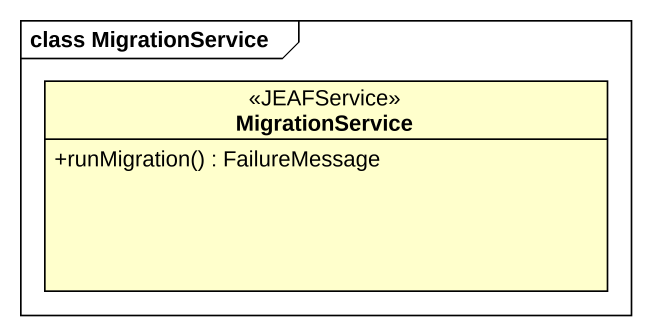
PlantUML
@startuml
mainframe class MigrationService
hide circle
hide empty members
skinparam classAttributeIconSize 0
interface MigrationService <<JEAFService>> {
  +runMigration() : FailureMessage
}
@enduml
